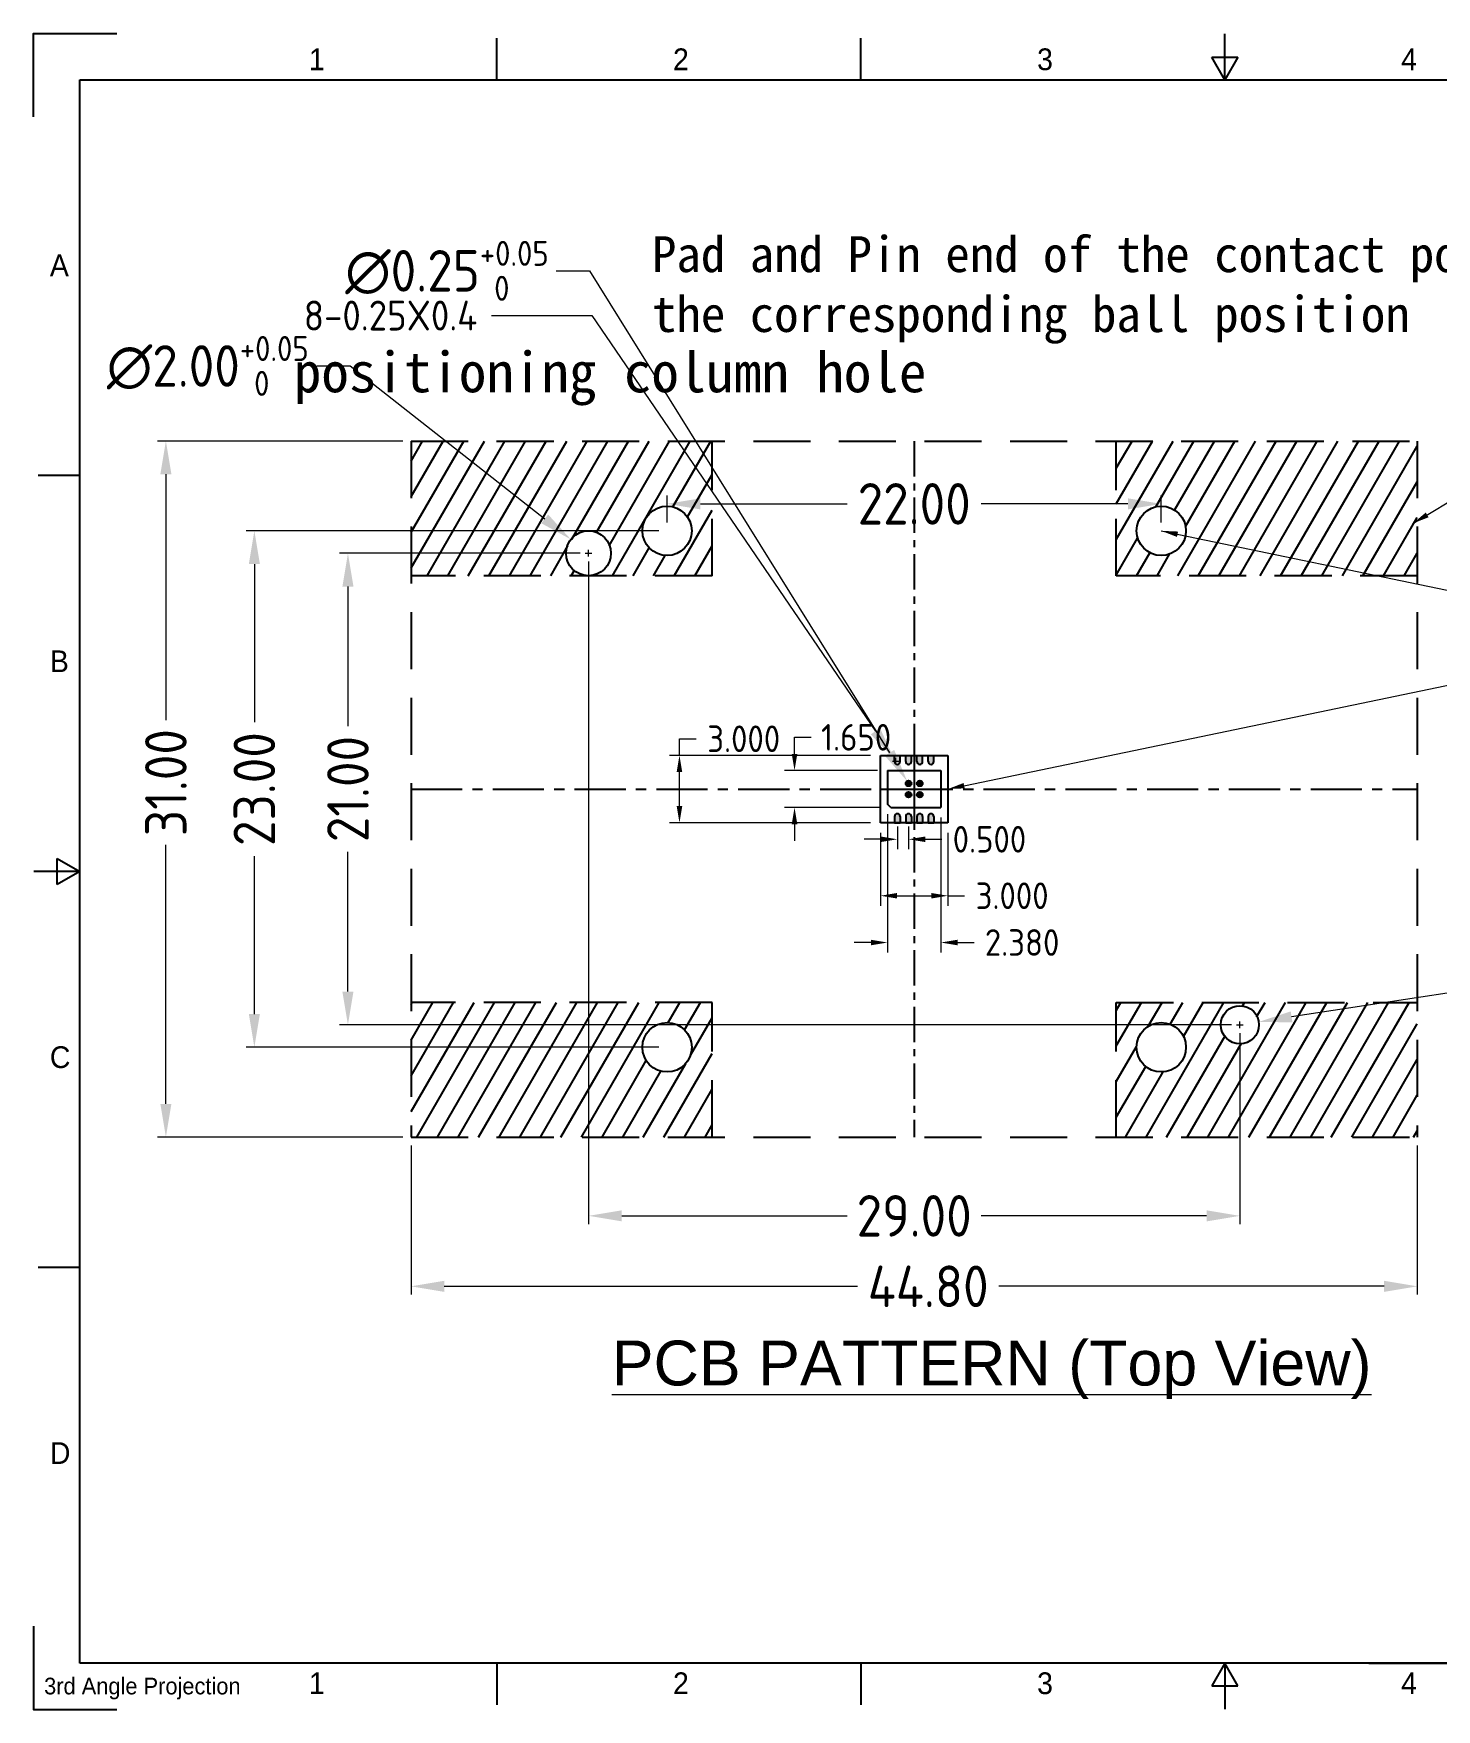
# Model space of a CAD drawing. Header units: millimetres. Extents: x 2100 to 2206, y -1285 to -1210.
# Drawn here: x 2100.3 to 2162.8, y -1284.8 to -1210.2 of the extents above; entities that cross this region are included whole.
import ezdxf

# ---------------------------------------------------------------- set-up
doc = ezdxf.new("R2010")
doc.units = ezdxf.units.MM
doc.header["$PDSIZE"] = -1
doc.linetypes.add('CENTER', pattern=[10.159999999999998, 6.35, -1.27, 1.27, -1.27])
doc.linetypes.add('HIDDEN', pattern=[1.905, 1.27, -0.635])
for name, color, linetype in [('DIM', 3, 'Continuous'), ('TuKuang', 7, 'Continuous'), ('翻蓋底座', 121, 'Continuous')]:
    doc.layers.add(name, color=color, linetype=linetype)
doc.styles.add('1', font='romans.shx', dxfattribs={"height": 2.5})
doc.styles.add('1111', font='isocp.shx', dxfattribs={"bigfont": 'gbcbig.shx'})
doc.styles.get("Standard").update_dxf_attribs({"font": ''})
doc.styles.get('Standard').set_extended_font_data('SimSun')
doc.dimstyles.new('1111', dxfattribs={"dimtxt": 2.5, "dimasz": 0.2, "dimexe": 0.6, "dimexo": 0.6, "dimtad": 0, "dimdec": 3, "dimzin": 1, "dimdsep": 46, "dimtxsty": '1111', "dimcen": 0.2, "dimclrd": 97, "dimclre": 97, "dimclrt": 3, "dimazin": 0, "dimtfac": 1, "dimtdec": 3, "dimtofl": 0, "dimtmove": 0, "dimatfit": 3, "dimfxl": 1, "dimlwd": 5, "dimlwe": 5, "dimarcsym": 0})
doc.dimstyles.new('1111$0', dxfattribs={"dimtxt": 2.5, "dimasz": 2.5, "dimexe": 0.6, "dimexo": 0.6, "dimtad": 0, "dimdec": 3, "dimzin": 1, "dimdsep": 46, "dimtxsty": '1111', "dimcen": 0.2, "dimclrd": 97, "dimclre": 97, "dimclrt": 3, "dimazin": 0, "dimtfac": 1, "dimtdec": 3, "dimtofl": 0, "dimtmove": 0, "dimatfit": 3, "dimfxl": 1, "dimlwd": 5, "dimlwe": 5, "dimarcsym": 0})
doc.dimstyles.get("Standard").update_dxf_attribs({"dimtxt": 3.5, "dimasz": 3.5, "dimexe": 0.18, "dimexo": 0.0625, "dimgap": 0.09, "dimtad": 1, "dimdsep": 46, "dimtxsty": 'Standard', "dimcen": 0.09, "dimadec": 0, "dimazin": 0, "dimtol": 1, "dimtp": 0.01, "dimtm": 0.01, "dimtfac": 1, "dimtofl": 0, "dimtmove": 0, "dimatfit": 3, "dimfxl": 1, "dimtolj": 1, "dimarcsym": 0})

# ---------------------------------------------------------------- blocks, each defined once
blk = doc.blocks.new('asdf456')
at = {"color": 8}
for p, q in [((1449.217878951517, 152.963863781653), (1448.094669926448, 154.9294795755236)), ((1448.094669926448, 154.9294795755236), (1450.341087976586, 154.9294795755236)), ((1450.341087976586, 154.9294795755236), (1449.217878951517, 152.963863781653)), ((1348.080315656722, 83.24555270640407), (1348.080315656722, 85.49197075654205)), ((1348.080315656722, 85.49197075654205), (1350.045931450592, 84.36876173147311)), ((1350.045931450592, 84.36876173147311), (1348.080315656722, 83.24555270640407)), ((1449.217878951517, 15.77365968129391), (1448.094669926448, 13.80804388742331)), ((1450.341087976586, 13.80804388742331), (1449.217878951517, 15.77365968129402)), ((1448.094669926448, 13.80804388742331), (1450.341087976586, 13.80804388742331))]:
    blk.add_line(p, q, dxfattribs=at)
at = {"layer": 'TuKuang', "color": 8}
for p, q in [((1449.217878951517, 152.963863781653), (1449.217878951517, 156.9351591635054)), ((1386.158521979073, 152.963863781653), (1386.158521979073, 156.5741323106099)), ((1417.688200465293, 152.963863781653), (1417.688200465293, 156.5741323106099)), ((1350.045931450592, 15.77365968129391), (1350.045931450592, 152.963863781653)), ((1350.045931450592, 152.963863781653), (1548.389826452442, 152.963863781653)), ((1350.045931450592, 118.6663127565632), (1346.435662921635, 118.6663127565632)), ((1350.045931450592, 84.36876173147346), (1346.07463606874, 84.36876173147346)), ((1350.045931450592, 50.07121070638367), (1346.435662921635, 50.07121070638367)), ((1548.389826452442, 15.77365968129391), (1350.045931450592, 15.77365968129391)), ((1386.158521979073, 15.77365968129391), (1386.158521979073, 12.16339115233711)), ((1417.688200465293, 15.77365968129391), (1417.688200465293, 12.16339115233711)), ((1449.217878951517, 15.77365968129391), (1449.217878951517, 11.80236429944148))]:
    blk.add_line(p, q, dxfattribs=at)
for points in [[(1346.045931450592, 149.7433267237393), (1346.045931450592, 156.963863781653), (1353.266468508506, 156.963863781653)], [(1346.045931450592, 18.99419673920749), (1346.045931450592, 11.7736596812939), (1353.266468508506, 11.7736596812939)]]:
    blk.add_lwpolyline(points, dxfattribs=at)
at = {"color": 8, "char_height": 1.884410273804812, "attachment_point": 1, "style": '1'}
for s, insert, width in [('{\\f@Gulim|b0|i0|c0|p34;1}', (1369.897206312217, 155.6725387797565), 8.30080655937914), ('{\\f@Gulim|b0|i0|c134|p34;2}', (1401.426884798438, 155.6725387797565), 8.30080655937914), ('{\\f@Gulim|b0|i0|c134|p34;3}', (1432.956563284663, 155.6725387797565), 8.30080655937914), ('{\\f@Gulim|b0|i0|c134|p34;4}', (1464.486241770885, 155.6725387797565), 8.30080655937914), ('{\\f@Gulim|b0|i0|c134|p34;A}', (1347.461025201655, 137.8211939795925), 9.041573921593452), ('{\\f@Gulim|b0|i0|c134|p34;B}', (1347.461025201655, 103.5236429545027), 9.041573921593452), ('{\\f@Gulim|b0|i0|c134|p34;C}', (1347.461025201655, 69.22609192941297), 9.041573921593452), ('{\\f@Gulim|b0|i0|c134|p34;D}', (1347.461025201655, 34.9285409043232), 9.041573921593452), ('{\\f@Gulim|b0|i0|c0|p34;1}', (1369.897206312217, 14.98886484136142), 8.30080655937914), ('{\\f@Gulim|b0|i0|c134|p34;2}', (1401.426884798438, 14.98886484136142), 8.30080655937914), ('{\\f@Gulim|b0|i0|c134|p34;3}', (1432.956563284663, 14.98886484136142), 8.30080655937914), ('{\\f@Gulim|b0|i0|c134|p34;4}', (1464.486241770885, 14.98886484136142), 8.30080655937914)]:
    blk.add_mtext(s, dxfattribs=dict(at, insert=insert, width=width))
at = {"layer": 'TuKuang', "color": 8, "lineweight": 9, "insert": (1346.964426924723, 14.52545176293767), "char_height": 1.444107411582728, "width": 18.5479455253493, "attachment_point": 1}
blk.add_mtext('{\\f@Gulim|b0|i0|c0|p34;\\C8;3rd Angle Projection}', dxfattribs=at)
blk = doc.blocks.new('*D14')
at = {"layer": 'DEFPOINTS', "color": 0, "transparency": 16777216}
for p in [(2117.156619382648, -1228.305242833897), (2106.238540574929, -1259.305242833897), (2117.156619382648, -1259.305242833897)]:
    blk.add_point(p, dxfattribs=at)
at = {"layer": 'DIM', "color": 97, "lineweight": 5, "transparency": 16777216}
for p, q in [((2116.786804382648, -1228.305242833897), (2105.868725574929, -1228.305242833897)), ((2106.238540574929, -1229.785242833897), (2106.238540574929, -1240.742117297975)), ((2106.238540574929, -1257.825242833897), (2106.238540574929, -1246.293203990889)), ((2116.786804382648, -1259.305242833897), (2105.868725574929, -1259.305242833897))]:
    blk.add_line(p, q, dxfattribs=at)
at = {"layer": 'DIM', "color": 97, "transparency": 16777216}
for points in [[(2105.991873908263, -1229.785242833897), (2106.485207241596, -1229.785242833897), (2106.238540574929, -1228.305242833897)], [(2105.991873908263, -1257.825242833897), (2106.485207241596, -1257.825242833897), (2106.238540574929, -1259.305242833897)]]:
    blk.add_solid(points, dxfattribs=at)
at = {"layer": 'DIM', "color": 3, "transparency": 16777216, "insert": (2106.23854057493, -1243.517660644432), "char_height": 1.85, "attachment_point": 5, "rotation": 90, "style": '1111'}
blk.add_mtext('31.00', dxfattribs=at)
blk = doc.blocks.new('*D2')
at = {"layer": 'DEFPOINTS', "color": 0, "transparency": 16777216}
for p in [(2138.663407202524, -1242.453047720327), (2138.804301668816, -1242.659563456697)]:
    blk.add_point(p, dxfattribs=at)
at = {"layer": 'DIM', "color": 97, "lineweight": 5, "transparency": 16777216}
for p, q in [((2120.743171028532, -1222.716115957254), (2125.197971028562, -1222.716115957254)), ((2125.197971028562, -1222.716115957254), (2137.829311962074, -1241.230474561019)), ((2138.58585443567, -1242.556305588511), (2138.88185443567, -1242.556305588511)), ((2138.73385443567, -1242.704305588511), (2138.73385443567, -1242.408305588512))]:
    blk.add_line(p, q, dxfattribs=at)
at = {"layer": 'DIM', "color": 97, "transparency": 16777216}
blk.add_solid([(2138.033074155293, -1241.091458687611), (2137.625549768856, -1241.369490434427), (2138.663407202524, -1242.453047720327)], dxfattribs=at)
at = {"layer": 'DIM', "color": 3, "transparency": 16777216, "insert": (2116.244156028532, -1222.716115957254), "char_height": 1.332, "attachment_point": 5, "style": '1111'}
blk.add_mtext('8-0.25X0.4', dxfattribs=at)
blk = doc.blocks.new('*D3')
at = {"layer": 'DEFPOINTS', "color": 0, "transparency": 16777216}
for p in [(2125.056619382648, -1233.305242833897), (2154.056619382648, -1254.305242833897), (2154.056619382648, -1262.813659278554)]:
    blk.add_point(p, dxfattribs=at)
at = {"layer": 'DIM', "color": 97, "lineweight": 5, "transparency": 16777216}
for p, q in [((2125.056619382648, -1233.675057833897), (2125.056619382648, -1263.183474278554)), ((2154.056619382648, -1254.675057833897), (2154.056619382648, -1263.183474278554)), ((2126.536619382648, -1262.813659278554), (2136.569354607256, -1262.813659278554)), ((2152.576619382648, -1262.813659278554), (2142.543884158041, -1262.813659278554))]:
    blk.add_line(p, q, dxfattribs=at)
at = {"layer": 'DIM', "color": 97, "transparency": 16777216}
for points in [[(2126.536619382648, -1262.566992611887), (2126.536619382648, -1263.060325945221), (2125.056619382648, -1262.813659278554)], [(2152.576619382648, -1262.566992611887), (2152.576619382648, -1263.060325945221), (2154.056619382648, -1262.813659278554)]]:
    blk.add_solid(points, dxfattribs=at)
at = {"layer": 'DIM', "color": 3, "transparency": 16777216, "insert": (2139.556619382648, -1262.813659278554), "char_height": 1.85, "attachment_point": 5, "style": '1111'}
blk.add_mtext('29.00', dxfattribs=at)
blk = doc.blocks.new('*D4')
at = {"layer": 'DEFPOINTS', "color": 0, "transparency": 16777216}
for p in [(2125.056619382648, -1233.305242833897), (2114.344753137103, -1254.305242833897), (2154.056619382648, -1254.305242833897)]:
    blk.add_point(p, dxfattribs=at)
at = {"layer": 'DIM', "color": 97, "lineweight": 5, "transparency": 16777216}
for p, q in [((2124.686804382648, -1233.305242833897), (2113.974938137103, -1233.305242833897)), ((2114.344753137103, -1234.785242833897), (2114.344753137103, -1241.006210314212)), ((2114.344753137103, -1252.825242833897), (2114.344753137103, -1246.604275353582)), ((2153.686804382648, -1254.305242833897), (2113.974938137103, -1254.305242833897))]:
    blk.add_line(p, q, dxfattribs=at)
at = {"layer": 'DIM', "color": 97, "transparency": 16777216}
for points in [[(2114.098086470436, -1234.785242833897), (2114.591419803769, -1234.785242833897), (2114.344753137103, -1233.305242833897)], [(2114.098086470436, -1252.825242833897), (2114.591419803769, -1252.825242833897), (2114.344753137103, -1254.305242833897)]]:
    blk.add_solid(points, dxfattribs=at)
at = {"layer": 'DIM', "color": 3, "transparency": 16777216, "insert": (2114.344753137103, -1243.805242833897), "char_height": 1.85, "attachment_point": 5, "rotation": 90, "style": '1111'}
blk.add_mtext('21.00', dxfattribs=at)
blk = doc.blocks.new('*D5')
at = {"layer": 'DEFPOINTS', "color": 0, "transparency": 16777216}
for p in [(2117.156619382648, -1259.305242833897), (2161.956619382649, -1259.305242833897), (2161.956619382649, -1265.953181907003)]:
    blk.add_point(p, dxfattribs=at)
at = {"layer": 'DIM', "color": 97, "lineweight": 5, "transparency": 16777216}
for p, q in [((2117.156619382648, -1259.675057833897), (2117.156619382648, -1266.322996907003)), ((2161.956619382649, -1259.675057833897), (2161.956619382649, -1266.322996907003)), ((2118.636619382648, -1265.953181907003), (2137.03577223084, -1265.953181907003)), ((2160.476619382649, -1265.953181907003), (2143.326858923753, -1265.953181907003))]:
    blk.add_line(p, q, dxfattribs=at)
at = {"layer": 'DIM', "color": 97, "transparency": 16777216}
for points in [[(2118.636619382648, -1265.706515240337), (2118.636619382648, -1266.19984857367), (2117.156619382648, -1265.953181907003)], [(2160.476619382649, -1265.706515240337), (2160.476619382649, -1266.19984857367), (2161.956619382649, -1265.953181907003)]]:
    blk.add_solid(points, dxfattribs=at)
at = {"layer": 'DIM', "color": 3, "transparency": 16777216, "insert": (2140.181315577297, -1265.953181907003), "char_height": 1.85, "attachment_point": 5, "style": '1111'}
blk.add_mtext('44.80', dxfattribs=at)
blk = doc.blocks.new('*D6')
at = {"layer": 'DEFPOINTS', "color": 0, "transparency": 16777216}
for p in [(2150.556619382649, -1231.102800569108), (2128.556619382648, -1232.305242833897), (2150.556619382649, -1232.305242833897)]:
    blk.add_point(p, dxfattribs=at)
at = {"layer": 'DIM', "color": 97, "lineweight": 5, "transparency": 16777216}
for p, q in [((2128.556619382648, -1231.935427833897), (2128.556619382648, -1230.732985569108)), ((2150.556619382649, -1231.935427833897), (2150.556619382649, -1230.732985569108)), ((2130.036619382648, -1231.102800569108), (2136.572586862964, -1231.102800569108)), ((2149.076619382649, -1231.102800569108), (2142.540651902334, -1231.102800569108))]:
    blk.add_line(p, q, dxfattribs=at)
at = {"layer": 'DIM', "color": 97, "transparency": 16777216}
for points in [[(2130.036619382648, -1230.856133902441), (2130.036619382648, -1231.349467235774), (2128.556619382648, -1231.102800569108)], [(2149.076619382649, -1230.856133902441), (2149.076619382649, -1231.349467235774), (2150.556619382649, -1231.102800569108)]]:
    blk.add_solid(points, dxfattribs=at)
at = {"layer": 'DIM', "color": 3, "transparency": 16777216, "insert": (2139.556619382649, -1231.102800569108), "char_height": 1.85, "attachment_point": 5, "style": '1111'}
blk.add_mtext('22.00', dxfattribs=at)
blk = doc.blocks.new('*D7')
at = {"layer": 'DEFPOINTS', "color": 0, "transparency": 16777216}
for p in [(2128.556619382648, -1232.305242833897), (2110.1782292643, -1255.305242833897), (2128.556619382648, -1255.305242833897)]:
    blk.add_point(p, dxfattribs=at)
at = {"layer": 'DIM', "color": 97, "lineweight": 5, "transparency": 16777216}
for p, q in [((2128.186804382648, -1232.305242833897), (2109.8084142643, -1232.305242833897)), ((2110.1782292643, -1233.785242833897), (2110.1782292643, -1240.821210314212)), ((2110.1782292643, -1253.825242833897), (2110.1782292643, -1246.789275353582)), ((2128.186804382648, -1255.305242833897), (2109.8084142643, -1255.305242833897))]:
    blk.add_line(p, q, dxfattribs=at)
at = {"layer": 'DIM', "color": 97, "transparency": 16777216}
for points in [[(2109.931562597634, -1233.785242833897), (2110.424895930967, -1233.785242833897), (2110.1782292643, -1232.305242833897)], [(2109.931562597634, -1253.825242833897), (2110.424895930967, -1253.825242833897), (2110.1782292643, -1255.305242833897)]]:
    blk.add_solid(points, dxfattribs=at)
at = {"layer": 'DIM', "color": 3, "transparency": 16777216, "insert": (2110.178229264301, -1243.805242833897), "char_height": 1.85, "attachment_point": 5, "rotation": 90, "style": '1111'}
blk.add_mtext('23.00', dxfattribs=at)
blk = doc.blocks.new('*D15')
at = {"layer": 'DEFPOINTS', "color": 0, "transparency": 16777216}
for p in [(2153.216429072286, -1254.434007123882), (2154.896809693009, -1254.176478543912)]:
    blk.add_point(p, dxfattribs=at)
at = {"layer": 'DIM', "color": 97, "lineweight": 5, "transparency": 16777216}
for p, q in [((2163.975345050679, -1252.785137623863), (2156.359729292226, -1253.952277191938)), ((2153.908619382647, -1254.305242833897), (2154.204619382647, -1254.305242833897)), ((2154.056619382648, -1254.453242833897), (2154.056619382647, -1254.157242833897))]:
    blk.add_line(p, q, dxfattribs=at)
at = {"layer": 'DIM', "color": 97, "transparency": 16777216}
blk.add_solid([(2156.32236240023, -1253.708457258735), (2156.397096184221, -1254.196097125141), (2154.896809693009, -1254.176478543912)], dxfattribs=at)
at = {"layer": 'DIM', "color": 3, "transparency": 16777216, "insert": (2168.650898903391, -1252.785137623862), "char_height": 1.85, "attachment_point": 5, "style": '1111'}
blk.add_mtext('\\A1;∅1.70{\\H1.110000;\\S+0.05^  0;}', dxfattribs=at)
blk = doc.blocks.new('*D16')
at = {"layer": 'DEFPOINTS', "color": 0, "transparency": 16777216}
for p in [(2124.270541717504, -1232.687115092762), (2125.842697047794, -1233.923370575032)]:
    blk.add_point(p, dxfattribs=at)
at = {"layer": 'DIM', "color": 97, "lineweight": 5, "transparency": 16777216}
for p, q in [((2112.964089016162, -1224.960139399428), (2114.444089016163, -1224.960139399428)), ((2114.444089016163, -1224.960139399428), (2123.10714677309, -1231.772286035883)), ((2124.908619382649, -1233.305242833897), (2125.204619382649, -1233.305242833897)), ((2125.056619382649, -1233.453242833897), (2125.056619382649, -1233.157242833897))]:
    blk.add_line(p, q, dxfattribs=at)
at = {"layer": 'DIM', "color": 97, "transparency": 16777216}
blk.add_solid([(2123.25961828257, -1231.578386878481), (2122.95467526361, -1231.966185193286), (2124.270541717504, -1232.687115092762)], dxfattribs=at)
at = {"layer": 'DIM', "color": 3, "transparency": 16777216, "insert": (2108.10353516345, -1224.960139399428), "char_height": 1.85, "attachment_point": 5, "style": '1111'}
blk.add_mtext('\\A1;∅2.00{\\H1.110000;\\S+0.05^  0;}', dxfattribs=at)
blk = doc.blocks.new('424')
h = blk.add_hatch(color=1)
edge = h.paths.add_edge_path()
edge.add_line((2194.146755005662, -1388.226578479531), (2194.396755005662, -1388.226578479531))
edge.add_line((2194.396755005662, -1388.226578479531), (2194.396755005662, -1387.951578479531))
edge.add_arc((2194.271755005662, -1387.951578479531), 0.125, 7.016709298534877e-15, 180)
edge.add_line((2194.146755005662, -1387.951578479531), (2194.146755005662, -1388.226578479531))
edge = h.paths.add_edge_path()
edge.add_line((2195.646755005662, -1388.226578479531), (2195.896755005662, -1388.226578479531))
edge.add_line((2195.896755005662, -1388.226578479531), (2195.896755005662, -1387.951578479531))
edge.add_arc((2195.771755005662, -1387.951578479531), 0.125, 7.016709298534877e-15, 180)
edge.add_line((2195.646755005662, -1387.951578479531), (2195.646755005662, -1388.226578479531))
edge = h.paths.add_edge_path()
edge.add_line((2195.146755005662, -1388.226578479531), (2195.396755005662, -1388.226578479531))
edge.add_line((2195.396755005662, -1388.226578479531), (2195.396755005662, -1387.951578479531))
edge.add_arc((2195.271755005662, -1387.951578479531), 0.125, 7.016709298534877e-15, 180)
edge.add_line((2195.146755005662, -1387.951578479531), (2195.146755005662, -1388.226578479531))
edge = h.paths.add_edge_path()
edge.add_line((2194.646755005662, -1388.226578479531), (2194.896755005662, -1388.226578479531))
edge.add_line((2194.896755005662, -1388.226578479531), (2194.896755005662, -1387.951578479531))
edge.add_arc((2194.771755005662, -1387.951578479531), 0.125, 7.016709298534877e-15, 180)
edge.add_line((2194.646755005662, -1387.951578479531), (2194.646755005662, -1388.226578479531))
edge = h.paths.add_edge_path()
edge.add_line((2194.146755005662, -1385.226578479531), (2194.396755005662, -1385.226578479531))
edge.add_line((2194.396755005662, -1385.226578479531), (2194.396755005662, -1385.501578479531))
edge.add_arc((2194.271755005662, -1385.501578479531), 0.125, -180, 0, ccw=False)
edge.add_line((2194.146755005662, -1385.501578479531), (2194.146755005662, -1385.226578479531))
edge = h.paths.add_edge_path()
edge.add_line((2195.646755005662, -1385.226578479531), (2195.896755005662, -1385.226578479531))
edge.add_line((2195.896755005662, -1385.226578479531), (2195.896755005662, -1385.501578479531))
edge.add_arc((2195.771755005662, -1385.501578479531), 0.125, -180, 0, ccw=False)
edge.add_line((2195.646755005662, -1385.501578479531), (2195.646755005662, -1385.226578479531))
edge = h.paths.add_edge_path()
edge.add_line((2195.146755005662, -1385.226578479531), (2195.396755005662, -1385.226578479531))
edge.add_line((2195.396755005662, -1385.226578479531), (2195.396755005662, -1385.501578479531))
edge.add_arc((2195.271755005662, -1385.501578479531), 0.125, -180, 0, ccw=False)
edge.add_line((2195.146755005662, -1385.501578479531), (2195.146755005662, -1385.226578479531))
edge = h.paths.add_edge_path()
edge.add_line((2194.646755005662, -1385.226578479531), (2194.896755005662, -1385.226578479531))
edge.add_line((2194.896755005662, -1385.226578479531), (2194.896755005662, -1385.501578479531))
edge.add_arc((2194.771755005662, -1385.501578479531), 0.125, -180, 0, ccw=False)
edge.add_line((2194.646755005662, -1385.501578479531), (2194.646755005662, -1385.226578479531))
at = {"color": 0}
for p, q in [((2193.521755005662, -1388.226578479531), (2193.521755005662, -1385.226578479531)), ((2193.521755005662, -1385.226578479531), (2196.521755005662, -1385.226578479531)), ((2194.146755005662, -1385.501578479531), (2194.146755005662, -1385.226578479531)), ((2194.146755005662, -1385.226578479531), (2194.396755005662, -1385.226578479531)), ((2194.396755005662, -1385.501578479531), (2194.396755005662, -1385.226578479531)), ((2194.646755005662, -1385.501578479531), (2194.646755005662, -1385.226578479531)), ((2194.646755005662, -1385.226578479531), (2194.896755005662, -1385.226578479531)), ((2194.896755005662, -1385.501578479531), (2194.896755005662, -1385.226578479531)), ((2195.021755005662, -1385.226578479531), (2195.021755005662, -1388.226578479531)), ((2195.146755005662, -1385.501578479531), (2195.146755005662, -1385.226578479531)), ((2195.146755005662, -1385.226578479531), (2195.396755005662, -1385.226578479531)), ((2195.396755005662, -1385.501578479531), (2195.396755005662, -1385.226578479531)), ((2195.646755005662, -1385.501578479531), (2195.646755005662, -1385.226578479531)), ((2195.646755005662, -1385.226578479531), (2195.896755005662, -1385.226578479531)), ((2195.896755005662, -1385.501578479531), (2195.896755005662, -1385.226578479531)), ((2196.521755005662, -1385.226578479531), (2196.521755005662, -1388.226578479531)), ((2193.831755005663, -1385.901578479531), (2193.831755005663, -1387.401578479531)), ((2193.831755005663, -1385.901578479531), (2196.211755005662, -1385.901578479531)), ((2196.211755005662, -1385.901578479531), (2196.211755005662, -1387.551578479531)), ((2193.521755005662, -1386.726578479531), (2196.521755005662, -1386.726578479531)), ((2193.981755005663, -1387.551578479531), (2193.831755005663, -1387.401578479531)), ((2193.981755005663, -1387.551578479531), (2196.211755005662, -1387.551578479531)), ((2196.521755005662, -1388.226578479531), (2193.521755005662, -1388.226578479531)), ((2194.146755005662, -1387.951578479531), (2194.146755005662, -1388.226578479531)), ((2194.146755005662, -1388.226578479531), (2194.396755005662, -1388.226578479531)), ((2194.396755005662, -1387.951578479531), (2194.396755005662, -1388.226578479531)), ((2194.646755005662, -1387.951578479531), (2194.646755005662, -1388.226578479531)), ((2194.646755005662, -1388.226578479531), (2194.896755005662, -1388.226578479531)), ((2194.896755005662, -1387.951578479531), (2194.896755005662, -1388.226578479531)), ((2195.146755005662, -1387.951578479531), (2195.146755005662, -1388.226578479531)), ((2195.146755005662, -1388.226578479531), (2195.396755005662, -1388.226578479531)), ((2195.396755005662, -1387.951578479531), (2195.396755005662, -1388.226578479531)), ((2195.646755005662, -1387.951578479531), (2195.646755005662, -1388.226578479531)), ((2195.646755005662, -1388.226578479531), (2195.896755005662, -1388.226578479531)), ((2195.896755005662, -1387.951578479531), (2195.896755005662, -1388.226578479531))]:
    blk.add_line(p, q, dxfattribs=at)
for centre, start, end in [((2194.271755005662, -1385.501578479531), 180, 7.016709298534877e-15), ((2194.771755005662, -1385.501578479531), 180, 7.016709298534877e-15), ((2195.271755005662, -1385.501578479531), 180, 7.016709298534877e-15), ((2195.771755005662, -1385.501578479531), 180, 7.016709298534877e-15), ((2194.271755005662, -1387.951578479531), 7.016709298534877e-15, 180), ((2194.771755005662, -1387.951578479531), 7.016709298534877e-15, 180), ((2195.271755005662, -1387.951578479531), 7.016709298534877e-15, 180), ((2195.771755005662, -1387.951578479531), 7.016709298534877e-15, 180)]:
    blk.add_arc(centre, 0.125, start, end, dxfattribs=at)
blk = doc.blocks.new('*D8')
at = {"layer": 'DEFPOINTS', "color": 0, "transparency": 16777216}
for p in [(2139.240565680524, -1243.449120694662), (2139.372673084773, -1243.661364973131)]:
    blk.add_point(p, dxfattribs=at)
at = {"layer": 'DIM', "color": 97, "lineweight": 5, "transparency": 16777216}
for p, q in [((2123.615457732385, -1220.723534287301), (2125.095457732386, -1220.723534287301)), ((2125.095457732386, -1220.723534287301), (2138.45848984737, -1242.192634566129)), ((2139.158619382647, -1243.555242833896), (2139.454619382648, -1243.555242833897)), ((2139.306619382648, -1243.703242833897), (2139.306619382648, -1243.407242833897))]:
    blk.add_line(p, q, dxfattribs=at)
at = {"layer": 'DIM', "color": 97, "transparency": 16777216}
blk.add_solid([(2138.667904202126, -1242.062288593937), (2138.249075492614, -1242.322980538321), (2139.240565680524, -1243.449120694662)], dxfattribs=at)
at = {"layer": 'DIM', "color": 3, "transparency": 16777216, "insert": (2118.754903879673, -1220.723534287301), "char_height": 1.85, "attachment_point": 5, "style": '1111'}
blk.add_mtext('\\A1;∅0.25{\\H1.110000;\\S+0.05^  0;}', dxfattribs=at)
blk = doc.blocks.new('*D9')
at = {"color": 97, "lineweight": 5, "transparency": 16777216}
for p, q in [((2138.056619382648, -1245.749242833897), (2138.056619382648, -1249.001831391855)), ((2141.056619382648, -1245.749242833897), (2141.056619382648, -1249.001831391855)), ((2138.796619382648, -1248.557831391855), (2140.316619382649, -1248.557831391855)), ((2141.056619382648, -1248.557831391855), (2141.796619382649, -1248.557831391855))]:
    blk.add_line(p, q, dxfattribs=at)
at = {"color": 97, "transparency": 16777216}
for points in [[(2138.796619382648, -1248.434498058522), (2138.796619382648, -1248.681164725188), (2138.056619382648, -1248.557831391855)], [(2140.316619382649, -1248.434498058522), (2140.316619382649, -1248.681164725188), (2141.056619382648, -1248.557831391855)]]:
    blk.add_solid(points, dxfattribs=at)
at = {"layer": 'DEFPOINTS', "color": 0, "transparency": 16777216}
for p in [(2138.056619382648, -1245.305242833897), (2141.056619382648, -1245.305242833897), (2141.056619382648, -1248.557831391855)]:
    blk.add_point(p, dxfattribs=at)
at = {"color": 3, "transparency": 16777216, "insert": (2143.917185524381, -1248.557831391855), "char_height": 1.184, "attachment_point": 5, "style": '1111'}
blk.add_mtext('3.000', dxfattribs=at)
blk = doc.blocks.new('*D10')
at = {"color": 97, "lineweight": 5, "transparency": 16777216}
for p, q in [((2129.105713776959, -1242.305242833897), (2129.105713776959, -1241.565242833897)), ((2129.105713776959, -1241.565242833897), (2129.845713776959, -1241.565242833897)), ((2137.612619382649, -1242.305242833897), (2128.661713776959, -1242.305242833897)), ((2129.105713776959, -1244.565242833897), (2129.105713776959, -1243.045242833897)), ((2137.612619382649, -1245.305242833897), (2128.661713776959, -1245.305242833897))]:
    blk.add_line(p, q, dxfattribs=at)
at = {"color": 97, "transparency": 16777216}
for points in [[(2128.982380443626, -1243.045242833897), (2129.229047110293, -1243.045242833897), (2129.105713776959, -1242.305242833897)], [(2128.982380443626, -1244.565242833897), (2129.229047110293, -1244.565242833897), (2129.105713776959, -1245.305242833897)]]:
    blk.add_solid(points, dxfattribs=at)
at = {"layer": 'DEFPOINTS', "color": 0, "transparency": 16777216}
for p in [(2129.105713776959, -1242.305242833897), (2138.056619382649, -1242.305242833897), (2138.056619382648, -1245.305242833897)]:
    blk.add_point(p, dxfattribs=at)
at = {"color": 3, "transparency": 16777216, "insert": (2131.966279918692, -1241.565242833897), "char_height": 1.184, "attachment_point": 5, "style": '1111'}
blk.add_mtext('3.000', dxfattribs=at)
blk = doc.blocks.new('*D11')
at = {"color": 97, "lineweight": 5, "transparency": 16777216}
for p, q in [((2138.366619382649, -1244.924242833897), (2138.366619382649, -1251.08418956548)), ((2140.746619382649, -1245.074242833897), (2140.746619382649, -1251.08418956548)), ((2137.626619382649, -1250.64018956548), (2136.886619382649, -1250.64018956548)), ((2141.486619382648, -1250.64018956548), (2142.226619382649, -1250.64018956548))]:
    blk.add_line(p, q, dxfattribs=at)
at = {"color": 97, "transparency": 16777216}
for points in [[(2137.626619382649, -1250.516856232146), (2137.626619382649, -1250.763522898813), (2138.366619382649, -1250.64018956548)], [(2141.486619382648, -1250.516856232146), (2141.486619382648, -1250.763522898813), (2140.746619382649, -1250.64018956548)]]:
    blk.add_solid(points, dxfattribs=at)
at = {"layer": 'DEFPOINTS', "color": 0, "transparency": 16777216}
for p in [(2138.366619382649, -1244.480242833897), (2140.746619382649, -1244.630242833897), (2140.746619382649, -1250.64018956548)]:
    blk.add_point(p, dxfattribs=at)
at = {"color": 3, "transparency": 16777216, "insert": (2144.362218595247, -1250.64018956548), "char_height": 1.184, "attachment_point": 5, "style": '1111'}
blk.add_mtext('2.380', dxfattribs=at)
blk = doc.blocks.new('*D12')
at = {"color": 97, "lineweight": 5, "transparency": 16777216}
for p, q in [((2134.229363283278, -1242.240242833897), (2134.229363283278, -1241.500242833897)), ((2134.229363283278, -1241.500242833897), (2134.969363283278, -1241.500242833897)), ((2137.922619382649, -1242.980242833897), (2133.785363283278, -1242.980242833897)), ((2138.072619382649, -1244.630242833897), (2133.785363283278, -1244.630242833897)), ((2134.229363283278, -1245.370242833897), (2134.229363283278, -1246.110242833897))]:
    blk.add_line(p, q, dxfattribs=at)
at = {"color": 97, "transparency": 16777216}
for points in [[(2134.106029949945, -1242.240242833897), (2134.352696616611, -1242.240242833897), (2134.229363283278, -1242.980242833897)], [(2134.106029949945, -1245.370242833897), (2134.352696616611, -1245.370242833897), (2134.229363283278, -1244.630242833897)]]:
    blk.add_solid(points, dxfattribs=at)
at = {"layer": 'DEFPOINTS', "color": 0, "transparency": 16777216}
for p in [(2134.229363283278, -1242.980242833897), (2138.366619382649, -1242.980242833897), (2138.516619382649, -1244.630242833897)]:
    blk.add_point(p, dxfattribs=at)
at = {"color": 3, "transparency": 16777216, "insert": (2136.971529425011, -1241.500242833897), "char_height": 1.184, "attachment_point": 5, "style": '1111'}
blk.add_mtext('1.650', dxfattribs=at)
blk = doc.blocks.new('*D13')
at = {"color": 97, "lineweight": 5, "transparency": 16777216}
for p, q in [((2138.806619382648, -1245.474242833897), (2138.806619382648, -1246.486546638959)), ((2139.306619382648, -1245.474242833897), (2139.306619382648, -1246.486546638959)), ((2138.066619382649, -1246.042546638959), (2137.326619382648, -1246.042546638959)), ((2140.046619382648, -1246.042546638959), (2140.786619382648, -1246.042546638959))]:
    blk.add_line(p, q, dxfattribs=at)
at = {"color": 97, "transparency": 16777216}
for points in [[(2138.066619382649, -1245.919213305626), (2138.066619382649, -1246.165879972293), (2138.806619382648, -1246.042546638959)], [(2140.046619382648, -1245.919213305626), (2140.046619382648, -1246.165879972293), (2139.306619382648, -1246.042546638959)]]:
    blk.add_solid(points, dxfattribs=at)
at = {"layer": 'DEFPOINTS', "color": 0, "transparency": 16777216}
for p in [(2138.806619382648, -1245.030242833897), (2139.306619382648, -1245.030242833897), (2139.306619382648, -1246.042546638959)]:
    blk.add_point(p, dxfattribs=at)
at = {"color": 3, "transparency": 16777216, "insert": (2142.907651666113, -1246.042546638959), "char_height": 1.184, "attachment_point": 5, "style": '1111'}
blk.add_mtext('0.500', dxfattribs=at)

msp = doc.modelspace()

# ---------------------------------------------------------------- hatches: boundary and pattern name
h = msp.add_hatch()
h.set_pattern_fill('ANSI31', color=0, scale=0.25, angle=15, style=0)
h.set_pattern_definition([(59.99999999999999, (1324.729754584149, -1209.479943442329), (-0.6874076642538981, 0.3968750000000001), [])])
edge = h.paths.add_edge_path(flags=16)
edge.add_arc((2128.556619382648, -1232.305242833897), 1.1, 0, 360)
edge = h.paths.add_edge_path(flags=16)
edge.add_arc((2125.056619382648, -1233.305242833897), 0.975, 0, 360)
h.paths.add_polyline_path([(2117.156619382648, -1228.305242833897), (2130.556619380548, -1228.305242833897), (2130.556619380548, -1234.305242833897), (2117.156619382648, -1234.305242833897)])
h = msp.add_hatch()
h.set_pattern_fill('ANSI31', color=256, scale=0.25, angle=15, style=0)
h.set_pattern_definition([(59.99999999999999, (1314.627697406773, -1184.847563336276), (-0.6874076642538981, 0.3968750000000001), [])])
edge = h.paths.add_edge_path(flags=16)
edge.add_arc((2150.556619382649, -1232.305242833897), 1.1, 0, 360)
h.paths.add_polyline_path([(2161.956619382649, -1234.305242833897), (2148.556619384849, -1234.305242833897), (2148.556619384849, -1228.305242833897), (2161.956619382649, -1228.305242833897)])
h = msp.add_hatch(color=1)
edge = h.paths.add_edge_path()
edge.add_arc((2139.306619382648, -1244.055242833897), 0.125, 0, 360)
edge = h.paths.add_edge_path()
edge.add_arc((2139.306619382648, -1243.555242833897), 0.125, 0, 360)
edge = h.paths.add_edge_path()
edge.add_arc((2139.806619382648, -1243.555242833897), 0.125, 0, 360)
edge = h.paths.add_edge_path()
edge.add_arc((2139.806619382648, -1244.055242833897), 0.125, 0, 360)
h = msp.add_hatch()
h.set_pattern_fill('ANSI31', color=256, scale=0.25, angle=15, style=0)
h.set_pattern_definition([(59.99999999999999, (1319.957010398132, -1292.750657461002), (-0.6874076642538981, 0.3968750000000001), [])])
edge = h.paths.add_edge_path(flags=16)
edge.add_arc((2128.556619382648, -1255.305242833897), 1.1, 0, 360)
h.paths.add_polyline_path([(2130.556619380548, -1259.305242833897), (2130.556619380548, -1253.305242833897), (2117.156619382648, -1253.305242833897), (2117.156619382648, -1259.305242833897)])
h = msp.add_hatch()
h.set_pattern_fill('ANSI31', color=256, scale=0.25, angle=15, style=0)
h.set_pattern_definition([(59.99999999999999, (1267.926550154007, -1218.44397009798), (-0.6874076642538981, 0.3968750000000001), [])])
edge = h.paths.add_edge_path(flags=16)
edge.add_arc((2154.056619382648, -1254.305242833897), 0.825, 0, 360)
edge = h.paths.add_edge_path(flags=16)
edge.add_arc((2150.556619382649, -1255.305242833897), 1.1, 0, 360)
h.paths.add_polyline_path([(2148.556619384849, -1259.305242833897), (2161.956619382649, -1259.305242833897), (2161.956619382649, -1253.305242833897), (2148.556619384849, -1253.305242833897)])

# ---------------------------------------------------------------- linework, layer by layer
at = {"linetype": 'HIDDEN', "ltscale": 2}
for p, q in [((2117.156619382648, -1228.305242833897), (2161.956619382649, -1228.305242833897)), ((2117.156619382648, -1228.305242833897), (2117.156619382648, -1259.305242833897)), ((2130.556619380548, -1234.305242833897), (2130.556619380548, -1228.305242833897)), ((2148.556619384849, -1234.305242833897), (2148.556619384849, -1228.305242833897)), ((2161.956619382649, -1228.305242833897), (2161.956619382649, -1259.305242833897)), ((2130.556619380548, -1234.305242833897), (2117.156619382648, -1234.305242833897)), ((2161.956619382649, -1234.305242833897), (2148.556619384849, -1234.305242833897)), ((2130.556619380548, -1253.305242833897), (2117.156619382648, -1253.305242833897)), ((2130.556619380548, -1259.305242833897), (2130.556619380548, -1253.305242833897)), ((2148.556619384849, -1259.305242833897), (2148.556619384849, -1253.305242833897)), ((2148.556619384849, -1253.305242833897), (2161.956619382649, -1253.305242833897)), ((2117.156619382648, -1259.305242833897), (2161.956619382649, -1259.305242833897))]:
    msp.add_line(p, q, dxfattribs=at)
at = {"color": 1, "linetype": 'CENTER', "ltscale": 0.248}
msp.add_line((2139.556619382648, -1228.305242833897), (2139.556619382648, -1259.305242833897), dxfattribs=at)
at = {"color": 1, "linetype": 'CENTER', "ltscale": 0.3584000000000014}
msp.add_line((2117.156619382648, -1243.805242833897), (2161.956619382649, -1243.805242833897), dxfattribs=at)
at = {"color": 1}
for centre, radius in [((2125.056619382649, -1233.305242833897), 1), ((2154.056619382648, -1254.305242833897), 0.85)]:
    msp.add_circle(centre, radius, dxfattribs=at)
at = {"color": 0}
for centre in [(2139.306619382648, -1243.555242833897), (2139.806619382648, -1243.555242833897), (2139.306619382648, -1244.055242833897), (2139.806619382648, -1244.055242833897)]:
    msp.add_circle(centre, 0.125, dxfattribs=at)
at = {"layer": 'TuKuang', "color": 8}
msp.add_lwpolyline([(2159.797238105921, -1282.743570434251), (2203.661445138497, -1282.743570434251)], dxfattribs=at)
at = {"layer": '翻蓋底座', "color": 3, "linetype": 'Continuous'}
for centre in [(2128.556619382648, -1232.305242833897), (2150.556619382649, -1232.305242833897), (2128.556619382648, -1255.305242833897), (2150.556619382649, -1255.305242833897)]:
    msp.add_circle(centre, 1.1, dxfattribs=at)

# ---------------------------------------------------------------- block references
at = {"xscale": 0.5141226318764893, "yscale": 0.5141226318764893, "zscale": 0.5141226318764893}
msp.add_blockref('asdf456', (1408.313251603367, -1290.853165863917), dxfattribs=at)
at = {"color": 0}
msp.add_blockref('424', (-55.46513562301379, 142.9213356456339), dxfattribs=at)

# ---------------------------------------------------------------- texts
at = {"color": 3}
msp.add_text('positioning column hole', height=1.8, dxfattribs=at).set_placement((2111.937098732135, -1226.133435581192))
at = {"color": 3, "insert": (2127.879959414727, -1219.180453599641), "char_height": 1.6, "attachment_point": 1}
msp.add_mtext('Pad and Pin end of the contact position, \\Pthe corresponding ball position', dxfattribs=at)
at = {"lineweight": 9, "insert": (2126.089963462417, -1268.370390148914), "char_height": 1.9992, "attachment_point": 1}
msp.add_mtext('{\\fArial|b0|i0|c0|p34;\\LPCB PATTERN (Top View)}', dxfattribs=at)

# ---------------------------------------------------------------- dimensions: what is measured, and where the dimension line sits
at = {"color": 0}
for base, p1, p2, picture, middle in [((2129.105713776959, -1242.305242833897), (2138.056619382648, -1245.305242833897), (2138.056619382649, -1242.305242833897), '*D10', (2131.966279918692, -1241.565242833897)), ((2134.229363283278, -1242.980242833897), (2138.516619382649, -1244.630242833897), (2138.366619382649, -1242.980242833897), '*D12', (2136.971529425011, -1241.500242833897))]:
    dim = msp.add_linear_dim(base=base, p1=p1, p2=p2, angle=90, dimstyle='Standard', override={"dimscale": 0.74, "dimtxt": 1.6, "dimasz": 1, "dimexe": 0.6, "dimexo": 0.6, "dimgap": 0.625, "dimtad": 0, "dimtih": 1, "dimtoh": 1, "dimdec": 3, "dimzin": 1, "dimtxsty": '1111', "dimcen": 0.2, "dimclrd": 97, "dimclre": 97, "dimclrt": 3, "dimadec": 2, "dimtol": 0, "dimtp": 0, "dimtm": 0, "dimtdec": 3, "dimtolj": 0, "dimlwd": 5, "dimlwe": 5}, dxfattribs=at)
    dim.commit()
    dim.dimension.update_dxf_attribs({"geometry": picture, "text_midpoint": middle})
for base, p1, p2, picture, middle in [((2140.746619382649, -1250.64018956548), (2138.366619382649, -1244.480242833897), (2140.746619382649, -1244.630242833897), '*D11', (2144.362218595247, -1250.64018956548)), ((2139.306619382648, -1246.042546638959), (2138.806619382648, -1245.030242833897), (2139.306619382648, -1245.030242833897), '*D13', (2142.907651666113, -1246.042546638959)), ((2141.056619382648, -1248.557831391855), (2138.056619382648, -1245.305242833897), (2141.056619382648, -1245.305242833897), '*D9', (2143.917185524381, -1248.557831391855))]:
    dim = msp.add_linear_dim(base=base, p1=p1, p2=p2, dimstyle='Standard', override={"dimscale": 0.74, "dimtxt": 1.6, "dimasz": 1, "dimexe": 0.6, "dimexo": 0.6, "dimgap": 0.625, "dimtad": 0, "dimtih": 1, "dimtoh": 1, "dimdec": 3, "dimzin": 1, "dimtxsty": '1111', "dimcen": 0.2, "dimclrd": 97, "dimclre": 97, "dimclrt": 3, "dimadec": 2, "dimtol": 0, "dimtp": 0, "dimtm": 0, "dimtdec": 3, "dimtolj": 0, "dimlwd": 5, "dimlwe": 5}, dxfattribs=at)
    dim.commit()
    dim.dimension.update_dxf_attribs({"geometry": picture, "text_midpoint": middle})
at = {"layer": 'DIM'}
for p1, p2, picture, middle in [((2139.372673084773, -1243.661364973131), (2139.240565680524, -1243.449120694662), '*D8', (2118.754903879673, -1220.723534287301)), ((2125.842697047794, -1233.923370575032), (2124.270541717504, -1232.687115092762), '*D16', (2108.10353516345, -1224.960139399428)), ((2153.216429072286, -1254.434007123882), (2154.896809693009, -1254.176478543912), '*D15', (2163.975345050679, -1252.785137623862))]:
    dim = msp.add_diameter_dim_2p(p1=p1, p2=p2, dimstyle='1111', override={"dimscale": 0.74, "dimasz": 2, "dimexe": 0.49975, "dimexo": 0.49975, "dimgap": 0.49975, "dimtoh": 1, "dimdec": 2, "dimtol": 1, "dimtp": 0.05, "dimtfac": 0.6, "dimtolj": 1}, dxfattribs=at)
    dim.commit()
    dim.dimension.update_dxf_attribs({"geometry": picture, "text_midpoint": middle, "dimtype": 131})
dim = msp.add_diameter_dim_2p(p1=(2138.804301668816, -1242.659563456697), p2=(2138.663407202524, -1242.453047720327), text='8-0.25X0.4', dimstyle='1111', override={"dimscale": 0.74, "dimtxt": 1.8, "dimasz": 2, "dimexe": 0.49975, "dimexo": 0.49975, "dimgap": 0.49975, "dimtoh": 1, "dimdec": 2, "dimtdec": 2}, dxfattribs=at)
dim.commit()
dim.dimension.update_dxf_attribs({"geometry": '*D2', "text_midpoint": (2116.244156028532, -1222.716115957254), "dimtype": 131})
for base, p1, p2, picture, middle in [((2106.238540574929, -1259.305242833897), (2117.156619382648, -1228.305242833897), (2117.156619382648, -1259.305242833897), '*D14', (2106.23854057493, -1243.517660644432)), ((2114.344753137103, -1254.305242833897), (2125.056619382648, -1233.305242833897), (2154.056619382648, -1254.305242833897), '*D4', (2114.344753137103, -1243.805242833897))]:
    dim = msp.add_linear_dim(base=base, p1=p1, p2=p2, angle=90, dimstyle='1111$0', override={"dimscale": 0.74, "dimasz": 2, "dimexe": 0.49975, "dimexo": 0.49975, "dimgap": 0.49975, "dimtoh": 1, "dimdec": 2, "dimtdec": 2}, dxfattribs=at)
    dim.commit()
    dim.dimension.update_dxf_attribs({"geometry": picture, "text_midpoint": middle, "dimtype": 128})
at = {"layer": 'DIM', "color": 1}
dim = msp.add_linear_dim(base=(2150.556619382649, -1231.102800569108), p1=(2128.556619382648, -1232.305242833897), p2=(2150.556619382649, -1232.305242833897), dimstyle='1111$0', override={"dimscale": 0.74, "dimasz": 2, "dimexe": 0.49975, "dimexo": 0.49975, "dimgap": 0.49975, "dimdec": 2, "dimtdec": 2}, dxfattribs=at)
dim.commit()
dim.dimension.update_dxf_attribs({"geometry": '*D6', "text_midpoint": (2139.556619382649, -1231.102800569108)})
dim = msp.add_linear_dim(base=(2110.1782292643, -1255.305242833897), p1=(2128.556619382648, -1232.305242833897), p2=(2128.556619382648, -1255.305242833897), angle=90, dimstyle='1111$0', override={"dimscale": 0.74, "dimasz": 2, "dimexe": 0.49975, "dimexo": 0.49975, "dimgap": 0.49975, "dimdec": 2, "dimtdec": 2}, dxfattribs=at)
dim.commit()
dim.dimension.update_dxf_attribs({"geometry": '*D7', "text_midpoint": (2110.178229264301, -1243.805242833897)})
at = {"layer": 'DIM'}
for base, p1, p2, picture, middle in [((2154.056619382648, -1262.813659278554), (2125.056619382648, -1233.305242833897), (2154.056619382648, -1254.305242833897), '*D3', (2139.556619382648, -1262.813659278554)), ((2161.956619382649, -1265.953181907003), (2117.156619382648, -1259.305242833897), (2161.956619382649, -1259.305242833897), '*D5', (2140.181315577297, -1265.953181907003))]:
    dim = msp.add_linear_dim(base=base, p1=p1, p2=p2, dimstyle='1111$0', override={"dimscale": 0.74, "dimasz": 2, "dimexe": 0.49975, "dimexo": 0.49975, "dimgap": 0.49975, "dimtoh": 1, "dimdec": 2, "dimtdec": 2}, dxfattribs=at)
    dim.commit()
    dim.dimension.update_dxf_attribs({"geometry": picture, "text_midpoint": middle, "dimtype": 128})

# ---------------------------------------------------------------- leaders
for points in [[(2161.762414873678, -1231.974455273197), (2164.183350048675, -1230.525186795853), (2181.395245516214, -1230.525186795853)], [(2150.556619382649, -1232.305242833897), (2165.930109906785, -1235.501974892935)], [(2141.056619382649, -1243.805242833897), (2163.97465077751, -1239.039391070663)]]:
    msp.add_leader(points, dimstyle='1111', override={"dimscale": 0.74, "dimtxt": 1.6, "dimasz": 1, "dimgap": 0.625, "dimtad": 0, "dimtoh": 1, "dimdec": 2, "dimtdec": 2})

doc.saveas('drawing.dxf')
